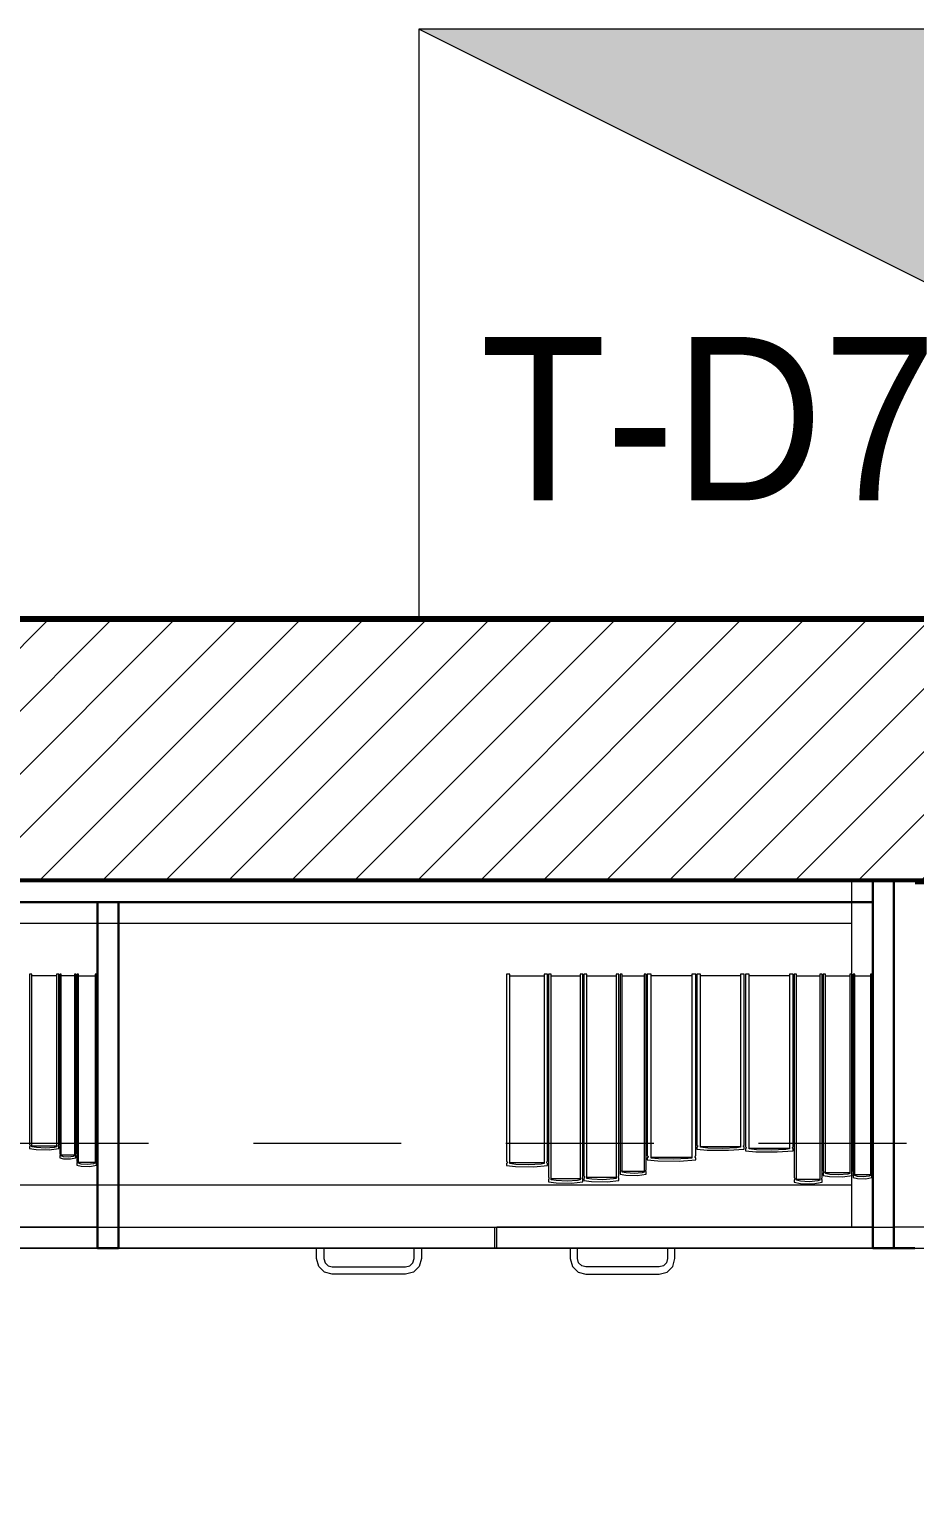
# Model space of a CAD drawing. Header units: inches. Extents: x -38 to 5698, y -33 to 92.
# Drawn here: x 310.508 to 311.354, y 16.574 to 17.963 of the extents above; entities that cross this region are included whole.
import ezdxf

# ---------------------------------------------------------------- set-up
doc = ezdxf.new("R2010")
doc.units = ezdxf.units.IN
doc.header["$MEASUREMENT"] = 0
doc.set_wipeout_variables(frame=1)
doc.linetypes.add('Hidden Line', pattern=[0.195611, 0.141111, -0.0545])
doc.linetypes.add('Wipeout_Contour', pattern=[1, 0, -1])
for name, color, linetype in [('02 _ ARQ _ ZON _ Espacio.3D', 7, 'Continuous'), ('08 _ STR _ EXT _ 09 Vigas', 7, 'Continuous'), ('Estructura - 04 MURO', 253, 'Continuous'), ('Interior - Mobiliario', 7, 'Continuous')]:
    doc.layers.add(name, color=color, linetype=linetype)
doc.layers.add('sub tablero de distribucion', color=184, linetype='Continuous', lineweight=9)
doc.layers.add('textos', color=7, linetype='Continuous', lineweight=5)
doc.styles.add('SWISS', font='swisse.ttf')

# ---------------------------------------------------------------- blocks, each defined once
blk = doc.blocks.new('TD')
blk.add_hatch(color=256).paths.add_polyline_path([(-0.65, 0.35), (-0.65, 0.05), (-0.05, 0.05)])
blk.add_line((-0.65, 0.35), (-0.05, 0.05))
blk.add_lwpolyline([(-0.65, 0.05), (-0.05, 0.05), (-0.05, 0.35), (-0.65, 0.35)], close=True)

msp = doc.modelspace()

# ---------------------------------------------------------------- linework, layer by layer
at = {"layer": '02 _ ARQ _ ZON _ Espacio.3D', "color": 254, "linetype": 'Continuous', "lineweight": 0, "flags": 128}
for points in [[(297.57, 17.4), (322.07, 17.4)], [(307.57, 8.1), (308.07, 8.1), (308.07, 7.7), (308.47, 7.7), (308.47, 7.35), (314.37, 7.35), (314.37, 7.7), (314.57, 7.7), (314.57, 8.1), (315.07, 8.1), (315.07, 7.7), (321.17, 7.7), (321.17, 16.9), (320.97, 16.9), (320.97, 17.4), (315.0696, 17.35), (315.07, 16.5), (314.57, 16.5), (314.5696, 17.15), (308.07, 17.15), (308.07, 16.5), (307.57, 16.5)]]:
    msp.add_lwpolyline(points, dxfattribs=at)
at = {"layer": 'Interior - Mobiliario', "color": 175, "linetype": 'Continuous', "lineweight": 13}
for p, q in [((311.3136, 17.13), (309.8536, 17.13)), ((311.3136, 16.82), (311.3136, 17.13)), ((311.2936, 16.86), (311.2936, 17.11)), ((310.5109, 17.0613), (310.5087, 17.0613)), ((310.5087, 17.0613), (310.5087, 16.8985)), ((310.5109, 16.8965), (310.5109, 17.0613)), ((310.5343, 17.0597), (310.5109, 17.0597)), ((310.5366, 17.0613), (310.5343, 17.0613)), ((310.5343, 17.0613), (310.5343, 16.8965)), ((310.5366, 16.8985), (310.5366, 17.0613)), ((310.5388, 17.0613), (310.5376, 17.0613)), ((310.5376, 17.0613), (310.5376, 16.89)), ((310.5388, 16.8879), (310.5388, 17.0613)), ((310.5515, 17.0596), (310.5388, 17.0596)), ((310.5527, 17.0613), (310.5515, 17.0613)), ((310.5515, 17.0613), (310.5515, 16.8879)), ((310.5527, 16.89), (310.5527, 17.0613)), ((310.5552, 17.0613), (310.5537, 17.0613)), ((310.5537, 17.0613), (310.5537, 16.8832)), ((310.5552, 16.881), (310.5552, 17.0613)), ((310.9671, 17.0613), (310.964, 17.0613)), ((310.964, 17.0613), (310.964, 16.8828)), ((310.9671, 16.8806), (310.9671, 17.0613)), ((310.9998, 17.0595), (310.9671, 17.0595)), ((311.0029, 17.0613), (310.9998, 17.0613)), ((310.9998, 17.0613), (310.9998, 16.8806)), ((311.0029, 16.8828), (311.0029, 17.0613)), ((311.0065, 17.0613), (311.0039, 17.0613)), ((311.0039, 17.0613), (311.0039, 16.8676)), ((311.0065, 16.8652), (311.0065, 17.0613)), ((311.0341, 17.0594), (311.0065, 17.0594)), ((311.0368, 17.0613), (311.0341, 17.0613)), ((311.0341, 17.0613), (311.0341, 16.8652)), ((311.0368, 16.8676), (311.0368, 17.0613)), ((311.0404, 17.0613), (311.0378, 17.0613)), ((311.0378, 17.0613), (311.0378, 16.8689)), ((311.0404, 16.8665), (311.0404, 17.0613)), ((311.0685, 17.0594), (311.0404, 17.0594)), ((311.0712, 17.0613), (311.0685, 17.0613)), ((311.0685, 17.0613), (311.0685, 16.8665)), ((311.0712, 16.8689), (311.0712, 17.0613)), ((311.0742, 17.0613), (311.0722, 17.0613)), ((311.0722, 17.0613), (311.0722, 16.8748)), ((311.0742, 16.8725), (311.0742, 17.0613)), ((311.0952, 17.0594), (311.0742, 17.0594)), ((311.0972, 17.0613), (311.0952, 17.0613)), ((311.0952, 17.0613), (311.0952, 16.8725)), ((311.0972, 16.8748), (311.0972, 17.0613)), ((311.1019, 17.0613), (311.0982, 17.0613)), ((311.0982, 17.0613), (311.0982, 16.888)), ((311.1019, 16.8859), (311.1019, 17.0613)), ((311.1408, 17.0596), (311.1019, 17.0596)), ((311.1445, 17.0613), (311.1408, 17.0613)), ((311.1408, 17.0613), (311.1408, 16.8859)), ((311.1445, 16.888), (311.1445, 17.0613)), ((311.1491, 17.0613), (311.1455, 17.0613)), ((311.1455, 17.0613), (311.1455, 16.8981)), ((311.1491, 16.8961), (311.1491, 17.0613)), ((311.1872, 17.0597), (311.1491, 17.0597)), ((311.1908, 17.0613), (311.1872, 17.0613)), ((311.1872, 17.0613), (311.1872, 16.8961)), ((311.1908, 16.8981), (311.1908, 17.0613)), ((311.1955, 17.0613), (311.1918, 17.0613)), ((311.1918, 17.0613), (311.1918, 16.8966)), ((311.1955, 16.8945), (311.1955, 17.0613)), ((311.2339, 17.0597), (311.1955, 17.0597)), ((311.2375, 17.0613), (311.2339, 17.0613)), ((311.2339, 17.0613), (311.2339, 16.8945)), ((311.2375, 16.8966), (311.2375, 17.0613)), ((311.2407, 17.0613), (311.2385, 17.0613)), ((311.2385, 17.0613), (311.2385, 16.8671)), ((311.2407, 16.8648), (311.2407, 17.0613)), ((311.263, 17.0594), (311.2407, 17.0594)), ((311.2651, 17.0613), (311.263, 17.0613)), ((311.263, 17.0613), (311.263, 16.8648)), ((311.2651, 16.8671), (311.2651, 17.0613)), ((311.2683, 17.0613), (311.2661, 17.0613)), ((311.2661, 17.0613), (311.2661, 16.8734)), ((311.2683, 16.8711), (311.2683, 17.0613)), ((311.2916, 17.0594), (311.2683, 17.0594)), ((311.2938, 17.0613), (311.2916, 17.0613)), ((311.2916, 17.0613), (311.2916, 16.8711)), ((311.2938, 16.8734), (311.2938, 17.0613)), ((311.2962, 17.0613), (311.2948, 17.0613)), ((311.2948, 17.0613), (311.2948, 16.8716)), ((311.2962, 16.8693), (311.2962, 17.0613)), ((310.5087, 16.8985), (310.5088, 16.8984)), ((310.5088, 16.8968), (310.5087, 16.8967)), ((310.5087, 16.8967), (310.5087, 16.8949)), ((310.5087, 16.8949), (310.5148, 16.894)), ((310.5088, 16.8984), (310.509, 16.8982)), ((310.509, 16.897), (310.5088, 16.8968)), ((310.509, 16.8982), (310.5091, 16.8979)), ((310.5091, 16.8972), (310.509, 16.897)), ((310.5091, 16.8979), (310.5092, 16.8977)), ((310.5092, 16.8977), (310.5091, 16.8974)), ((310.5091, 16.8974), (310.5091, 16.8972)), ((310.5109, 16.8974), (310.5343, 16.8974)), ((310.5151, 16.8958), (310.5109, 16.8965)), ((310.5148, 16.894), (310.5273, 16.8937)), ((310.5237, 16.8953), (310.5151, 16.8958)), ((310.5322, 16.896), (310.5237, 16.8953)), ((310.5273, 16.8937), (310.5366, 16.8949)), ((310.5343, 16.8965), (310.5322, 16.896)), ((310.5361, 16.8977), (310.5362, 16.898)), ((310.5361, 16.8975), (310.5361, 16.8977)), ((310.5362, 16.8973), (310.5361, 16.8975)), ((310.5362, 16.898), (310.5363, 16.8982)), ((310.5363, 16.897), (310.5362, 16.8973)), ((310.5363, 16.8982), (310.5365, 16.8984)), ((310.5364, 16.8968), (310.5363, 16.897)), ((310.5366, 16.8967), (310.5364, 16.8968)), ((310.5365, 16.8984), (310.5366, 16.8985)), ((310.5366, 16.8949), (310.5366, 16.8967)), ((310.5376, 16.89), (310.5376, 16.8899)), ((310.5376, 16.8899), (310.5377, 16.8897)), ((310.5377, 16.8884), (310.5376, 16.8882)), ((310.5376, 16.8882), (310.5376, 16.8881)), ((310.5376, 16.8881), (310.5376, 16.8862)), ((310.5376, 16.8862), (310.5409, 16.8852)), ((310.5377, 16.8897), (310.5378, 16.8894)), ((310.5378, 16.8886), (310.5377, 16.8884)), ((310.5378, 16.8894), (310.5378, 16.8892)), ((310.5378, 16.8892), (310.5378, 16.8889)), ((310.5378, 16.8889), (310.5378, 16.8886)), ((310.5388, 16.8888), (310.5515, 16.8888)), ((310.541, 16.8871), (310.5388, 16.8879)), ((310.5457, 16.8867), (310.541, 16.8871)), ((310.5503, 16.8874), (310.5457, 16.8867)), ((310.5477, 16.885), (310.5527, 16.8862)), ((310.5515, 16.8879), (310.5503, 16.8874)), ((310.5524, 16.8892), (310.5525, 16.8895)), ((310.5524, 16.889), (310.5524, 16.8892)), ((310.5525, 16.8887), (310.5524, 16.889)), ((310.5525, 16.8897), (310.5526, 16.8899)), ((310.5525, 16.8895), (310.5525, 16.8897)), ((310.5525, 16.8885), (310.5525, 16.8887)), ((310.5526, 16.8882), (310.5525, 16.8885)), ((310.5526, 16.8899), (310.5527, 16.89)), ((310.5527, 16.8881), (310.5526, 16.8882)), ((310.5527, 16.8862), (310.5527, 16.8881)), ((311.0982, 16.888), (311.0985, 16.8879)), ((311.0984, 16.8862), (311.0982, 16.8861)), ((311.0987, 16.8864), (311.0984, 16.8862)), ((311.0985, 16.8879), (311.0987, 16.8877)), ((311.0987, 16.8877), (311.0989, 16.8874)), ((311.0989, 16.8866), (311.0987, 16.8864)), ((311.0989, 16.8874), (311.099, 16.8872)), ((311.099, 16.8869), (311.0989, 16.8866)), ((311.099, 16.8872), (311.099, 16.8869)), ((311.1019, 16.8868), (311.1408, 16.8868)), ((311.1437, 16.887), (311.1438, 16.8872)), ((311.1438, 16.8867), (311.1437, 16.887)), ((311.1438, 16.8872), (311.1439, 16.8875)), ((311.144, 16.8865), (311.1438, 16.8867)), ((311.1439, 16.8875), (311.1441, 16.8877)), ((311.1443, 16.8862), (311.144, 16.8865)), ((311.1441, 16.8877), (311.1443, 16.8879)), ((311.1443, 16.8879), (311.1445, 16.888)), ((311.1445, 16.8861), (311.1443, 16.8862)), ((311.1455, 16.8981), (311.1458, 16.8979)), ((311.1457, 16.8963), (311.1455, 16.8962)), ((311.1455, 16.8962), (311.1455, 16.8944)), ((311.1455, 16.8944), (311.1555, 16.8935)), ((311.146, 16.8965), (311.1457, 16.8963)), ((311.1458, 16.8979), (311.146, 16.8977)), ((311.146, 16.8977), (311.1462, 16.8975)), ((311.1462, 16.8968), (311.146, 16.8965)), ((311.1462, 16.8975), (311.1463, 16.8973)), ((311.1463, 16.897), (311.1462, 16.8968)), ((311.1463, 16.8973), (311.1463, 16.897)), ((311.1491, 16.8969), (311.1872, 16.8969)), ((311.1559, 16.8953), (311.1491, 16.8961)), ((311.1555, 16.8935), (311.1757, 16.8933)), ((311.1699, 16.8949), (311.1559, 16.8953)), ((311.1837, 16.8956), (311.1699, 16.8949)), ((311.1757, 16.8933), (311.1908, 16.8944)), ((311.1872, 16.8961), (311.1837, 16.8956)), ((311.19, 16.8971), (311.1901, 16.8973)), ((311.1901, 16.8968), (311.19, 16.8971)), ((311.1901, 16.8973), (311.1902, 16.8976)), ((311.1903, 16.8966), (311.1901, 16.8968)), ((311.1902, 16.8976), (311.1904, 16.8978)), ((311.1906, 16.8964), (311.1903, 16.8966)), ((311.1904, 16.8978), (311.1906, 16.898)), ((311.1906, 16.898), (311.1908, 16.8981)), ((311.1908, 16.8962), (311.1906, 16.8964)), ((311.1908, 16.8944), (311.1908, 16.8962)), ((311.1918, 16.8966), (311.1921, 16.8964)), ((311.192, 16.8948), (311.1918, 16.8947)), ((311.1918, 16.8947), (311.1918, 16.8929)), ((311.1918, 16.8929), (311.2018, 16.8919)), ((311.1923, 16.895), (311.192, 16.8948)), ((311.1921, 16.8964), (311.1923, 16.8962)), ((311.1923, 16.8962), (311.1925, 16.896)), ((311.1925, 16.8952), (311.1923, 16.895)), ((311.1925, 16.896), (311.1926, 16.8957)), ((311.1926, 16.8955), (311.1925, 16.8952)), ((311.1926, 16.8957), (311.1926, 16.8955)), ((311.1955, 16.8954), (311.2339, 16.8954)), ((311.2023, 16.8938), (311.1955, 16.8945)), ((311.2018, 16.8919), (311.2223, 16.8917)), ((311.2164, 16.8933), (311.2023, 16.8938)), ((311.2304, 16.894), (311.2164, 16.8933)), ((311.2223, 16.8917), (311.2375, 16.8929)), ((311.2339, 16.8945), (311.2304, 16.894)), ((311.2368, 16.8958), (311.2369, 16.896)), ((311.2368, 16.8955), (311.2368, 16.8958)), ((311.2369, 16.8953), (311.2368, 16.8955)), ((311.2369, 16.896), (311.2371, 16.8962)), ((311.237, 16.895), (311.2369, 16.8953)), ((311.2373, 16.8948), (311.237, 16.895)), ((311.2371, 16.8962), (311.2374, 16.8965)), ((311.2375, 16.8947), (311.2373, 16.8948)), ((311.2374, 16.8965), (311.2375, 16.8966)), ((311.2375, 16.8929), (311.2375, 16.8947)), ((310.5409, 16.8852), (310.5477, 16.885)), ((310.5537, 16.8832), (310.5538, 16.883)), ((310.5538, 16.8812), (310.5537, 16.8811)), ((310.5537, 16.8811), (310.5537, 16.8792)), ((310.5537, 16.8792), (310.5579, 16.8782)), ((310.5538, 16.883), (310.5539, 16.8828)), ((310.5539, 16.8815), (310.5538, 16.8812)), ((310.5539, 16.8828), (310.554, 16.8825)), ((310.554, 16.8817), (310.5539, 16.8815)), ((310.554, 16.8825), (310.554, 16.8823)), ((310.554, 16.8823), (310.554, 16.882)), ((310.554, 16.882), (310.554, 16.8817)), ((310.558, 16.8801), (310.5552, 16.881)), ((310.5579, 16.8782), (310.5663, 16.8779)), ((310.5639, 16.8797), (310.558, 16.8801)), ((310.964, 16.8828), (310.9642, 16.8827)), ((310.9642, 16.8809), (310.964, 16.8808)), ((310.964, 16.8808), (310.964, 16.8788)), ((310.964, 16.8788), (310.9725, 16.8778)), ((310.9642, 16.8827), (310.9644, 16.8824)), ((310.9644, 16.8811), (310.9642, 16.8809)), ((310.9644, 16.8824), (310.9646, 16.8822)), ((310.9646, 16.8814), (310.9644, 16.8811)), ((310.9646, 16.8822), (310.9647, 16.8819)), ((310.9647, 16.8816), (310.9646, 16.8814)), ((310.9647, 16.8819), (310.9647, 16.8816)), ((310.9671, 16.8816), (310.9998, 16.8816)), ((310.9729, 16.8798), (310.9671, 16.8806)), ((310.9725, 16.8778), (310.9899, 16.8776)), ((310.9849, 16.8793), (310.9729, 16.8798)), ((310.9968, 16.8801), (310.9849, 16.8793)), ((310.9899, 16.8776), (311.0029, 16.8788)), ((310.9998, 16.8806), (310.9968, 16.8801)), ((311.0022, 16.882), (311.0023, 16.8822)), ((311.0022, 16.8817), (311.0022, 16.882)), ((311.0023, 16.8814), (311.0022, 16.8817)), ((311.0023, 16.8822), (311.0025, 16.8825)), ((311.0025, 16.8812), (311.0023, 16.8814)), ((311.0025, 16.8825), (311.0027, 16.8827)), ((311.0027, 16.8809), (311.0025, 16.8812)), ((311.0027, 16.8827), (311.0029, 16.8828)), ((311.0029, 16.8808), (311.0027, 16.8809)), ((311.0029, 16.8788), (311.0029, 16.8808)), ((311.0722, 16.8748), (311.0723, 16.8746)), ((311.0723, 16.8728), (311.0722, 16.8727)), ((311.0722, 16.8727), (311.0722, 16.8706)), ((311.0723, 16.8746), (311.0724, 16.8744)), ((311.0724, 16.873), (311.0723, 16.8728)), ((311.0724, 16.8744), (311.0725, 16.8741)), ((311.0725, 16.8733), (311.0724, 16.873)), ((311.0725, 16.8741), (311.0726, 16.8738)), ((311.0726, 16.8735), (311.0725, 16.8733)), ((311.0726, 16.8738), (311.0726, 16.8735)), ((311.0742, 16.8734), (311.0952, 16.8734)), ((311.0779, 16.8716), (311.0742, 16.8725)), ((311.0952, 16.8725), (311.0933, 16.8719)), ((311.0968, 16.8739), (311.0969, 16.8742)), ((311.0968, 16.8736), (311.0968, 16.8739)), ((311.0968, 16.8733), (311.0968, 16.8736)), ((311.0969, 16.8731), (311.0968, 16.8733)), ((311.0969, 16.8742), (311.097, 16.8744)), ((311.0971, 16.8728), (311.0969, 16.8731)), ((311.097, 16.8744), (311.0971, 16.8747)), ((311.0971, 16.8747), (311.0972, 16.8748)), ((311.0972, 16.8727), (311.0971, 16.8728)), ((311.0972, 16.8706), (311.0972, 16.8727)), ((311.0982, 16.8861), (311.0982, 16.8841)), ((311.0982, 16.8841), (311.1084, 16.8832)), ((311.1089, 16.8851), (311.1019, 16.8859)), ((311.1084, 16.8832), (311.1291, 16.883)), ((311.1231, 16.8847), (311.1089, 16.8851)), ((311.1373, 16.8854), (311.1231, 16.8847)), ((311.1291, 16.883), (311.1445, 16.8841)), ((311.1408, 16.8859), (311.1373, 16.8854)), ((311.1445, 16.8841), (311.1445, 16.8861)), ((311.2661, 16.8734), (311.2663, 16.8732)), ((311.2663, 16.8732), (311.2664, 16.873)), ((311.2664, 16.873), (311.2665, 16.8727)), ((311.2665, 16.8727), (311.2666, 16.8724)), ((311.2666, 16.8724), (311.2666, 16.8722)), ((311.2933, 16.8725), (311.2934, 16.8728)), ((311.2933, 16.8722), (311.2933, 16.8725)), ((311.2934, 16.8728), (311.2935, 16.8731)), ((311.2935, 16.8731), (311.2937, 16.8733)), ((311.2937, 16.8733), (311.2938, 16.8734)), ((311.0039, 16.8676), (311.0041, 16.8674)), ((311.004, 16.8655), (311.0039, 16.8654)), ((311.0039, 16.8654), (311.0039, 16.8632)), ((311.0039, 16.8632), (311.0111, 16.8621)), ((311.0042, 16.8657), (311.004, 16.8655)), ((311.0041, 16.8674), (311.0043, 16.8672)), ((311.0044, 16.866), (311.0042, 16.8657)), ((311.0043, 16.8672), (311.0044, 16.8669)), ((311.0044, 16.8669), (311.0044, 16.8666)), ((311.0044, 16.8666), (311.0044, 16.8663)), ((311.0044, 16.8663), (311.0044, 16.866)), ((311.0065, 16.8662), (311.0341, 16.8662)), ((311.0114, 16.8643), (311.0065, 16.8652)), ((311.0111, 16.8621), (311.0258, 16.8619)), ((311.0216, 16.8638), (311.0114, 16.8643)), ((311.0316, 16.8646), (311.0216, 16.8638)), ((311.0258, 16.8619), (311.0368, 16.8632)), ((311.0341, 16.8652), (311.0316, 16.8646)), ((311.0362, 16.8667), (311.0363, 16.8669)), ((311.0362, 16.8664), (311.0362, 16.8667)), ((311.0363, 16.8661), (311.0362, 16.8664)), ((311.0363, 16.8669), (311.0364, 16.8672)), ((311.0364, 16.8658), (311.0363, 16.8661)), ((311.0364, 16.8672), (311.0366, 16.8675)), ((311.0366, 16.8655), (311.0364, 16.8658)), ((311.0366, 16.8675), (311.0368, 16.8676)), ((311.0368, 16.8654), (311.0366, 16.8655)), ((311.0368, 16.8632), (311.0368, 16.8654)), ((311.0378, 16.8689), (311.0379, 16.8687)), ((311.0379, 16.8668), (311.0378, 16.8667)), ((311.0378, 16.8667), (311.0378, 16.8645)), ((311.0378, 16.8645), (311.0451, 16.8635)), ((311.0379, 16.8687), (311.0381, 16.8684)), ((311.0381, 16.867), (311.0379, 16.8668)), ((311.0381, 16.8684), (311.0383, 16.8682)), ((311.0382, 16.8673), (311.0381, 16.867)), ((311.0383, 16.8676), (311.0382, 16.8673)), ((311.0383, 16.8682), (311.0383, 16.8679)), ((311.0383, 16.8679), (311.0383, 16.8676)), ((311.0404, 16.8675), (311.0685, 16.8675)), ((311.0454, 16.8656), (311.0404, 16.8665)), ((311.0451, 16.8635), (311.06, 16.8632)), ((311.0557, 16.8651), (311.0454, 16.8656)), ((311.0659, 16.8659), (311.0557, 16.8651)), ((311.06, 16.8632), (311.0712, 16.8645)), ((311.0685, 16.8665), (311.0659, 16.8659)), ((311.0706, 16.8679), (311.0707, 16.8682)), ((311.0706, 16.8677), (311.0706, 16.8679)), ((311.0707, 16.8674), (311.0706, 16.8677)), ((311.0707, 16.8682), (311.0708, 16.8685)), ((311.0708, 16.8671), (311.0707, 16.8674)), ((311.0708, 16.8685), (311.071, 16.8688)), ((311.071, 16.8668), (311.0708, 16.8671)), ((311.071, 16.8688), (311.0712, 16.8689)), ((311.0712, 16.8667), (311.071, 16.8668)), ((311.0712, 16.8645), (311.0712, 16.8667)), ((311.0722, 16.8706), (311.0776, 16.8695)), ((311.0776, 16.8695), (311.0889, 16.8693)), ((311.0856, 16.8711), (311.0779, 16.8716)), ((311.0933, 16.8719), (311.0856, 16.8711)), ((311.0889, 16.8693), (311.0972, 16.8706)), ((311.2385, 16.8671), (311.2387, 16.867)), ((311.2386, 16.865), (311.2385, 16.8649)), ((311.2385, 16.8649), (311.2385, 16.8628)), ((311.2385, 16.8628), (311.2444, 16.8617)), ((311.2388, 16.8653), (311.2386, 16.865)), ((311.2387, 16.867), (311.2388, 16.8667)), ((311.2388, 16.8667), (311.2389, 16.8664)), ((311.2389, 16.8656), (311.2388, 16.8653)), ((311.2389, 16.8664), (311.239, 16.8661)), ((311.239, 16.8658), (311.2389, 16.8656)), ((311.239, 16.8661), (311.239, 16.8658)), ((311.2407, 16.8657), (311.263, 16.8657)), ((311.2446, 16.8638), (311.2407, 16.8648)), ((311.2444, 16.8617), (311.2562, 16.8614)), ((311.2528, 16.8633), (311.2446, 16.8638)), ((311.261, 16.8642), (311.2528, 16.8633)), ((311.2562, 16.8614), (311.2651, 16.8628)), ((311.263, 16.8648), (311.261, 16.8642)), ((311.2647, 16.8665), (311.2648, 16.8668)), ((311.2647, 16.8662), (311.2647, 16.8665)), ((311.2647, 16.8659), (311.2647, 16.8662)), ((311.2647, 16.8656), (311.2647, 16.8659)), ((311.2648, 16.8653), (311.2647, 16.8656)), ((311.2648, 16.8668), (311.265, 16.867)), ((311.265, 16.8651), (311.2648, 16.8653)), ((311.265, 16.867), (311.2651, 16.8671)), ((311.2651, 16.8649), (311.265, 16.8651)), ((311.2651, 16.8628), (311.2651, 16.8649)), ((311.2662, 16.8714), (311.2661, 16.8713)), ((311.2661, 16.8713), (311.2661, 16.8692)), ((311.2661, 16.8692), (311.2722, 16.8681)), ((311.2664, 16.8716), (311.2662, 16.8714)), ((311.2665, 16.8719), (311.2664, 16.8716)), ((311.2666, 16.8722), (311.2665, 16.8719)), ((311.2683, 16.8721), (311.2916, 16.8721)), ((311.2725, 16.8702), (311.2683, 16.8711)), ((311.2722, 16.8681), (311.2845, 16.8679)), ((311.281, 16.8697), (311.2725, 16.8702)), ((311.2895, 16.8705), (311.281, 16.8697)), ((311.2845, 16.8679), (311.2938, 16.8692)), ((311.2916, 16.8711), (311.2895, 16.8705)), ((311.2934, 16.8719), (311.2933, 16.8722)), ((311.2935, 16.8717), (311.2934, 16.8719)), ((311.2936, 16.8714), (311.2935, 16.8717)), ((311.2938, 16.8713), (311.2936, 16.8714)), ((311.2936, 16.82), (311.2936, 16.86)), ((311.2938, 16.8692), (311.2938, 16.8713)), ((311.2948, 16.8716), (311.2949, 16.8714)), ((311.2949, 16.8698), (311.2948, 16.8696)), ((311.2948, 16.8696), (311.2948, 16.8695)), ((311.2948, 16.8695), (311.2948, 16.8673)), ((311.2948, 16.8673), (311.2987, 16.8663)), ((311.2949, 16.8714), (311.295, 16.8712)), ((311.295, 16.8701), (311.2949, 16.8698)), ((311.295, 16.8712), (311.295, 16.8709)), ((311.295, 16.8709), (311.2951, 16.8706)), ((311.2951, 16.8704), (311.295, 16.8701)), ((311.2951, 16.8706), (311.2951, 16.8704)), ((311.2989, 16.8684), (311.2962, 16.8693)), ((311.2987, 16.8663), (311.3067, 16.866)), ((311.3044, 16.8679), (311.2989, 16.8684)), ((309.8536, 16.82), (311.3136, 16.82)), ((310.9526, 16.8), (310.9526, 16.82)), ((310.9546, 16.8), (310.9546, 16.82)), ((310.7826, 16.79), (310.7826, 16.8)), ((310.7826, 16.8), (310.7896, 16.8)), ((310.7847, 16.7825), (310.7826, 16.79)), ((310.7896, 16.8), (310.7896, 16.79)), ((310.7896, 16.79), (310.7907, 16.786)), ((310.8746, 16.786), (310.8756, 16.79)), ((310.8756, 16.79), (310.8756, 16.8)), ((310.8756, 16.8), (310.8826, 16.8)), ((310.8826, 16.79), (310.8806, 16.7825)), ((310.8826, 16.8), (310.8826, 16.79)), ((311.0246, 16.8), (311.0246, 16.79)), ((311.0316, 16.8), (311.0246, 16.8)), ((311.0246, 16.79), (311.0267, 16.7825)), ((311.0316, 16.79), (311.0316, 16.8)), ((311.0327, 16.786), (311.0316, 16.79)), ((311.1176, 16.79), (311.1166, 16.786)), ((311.1176, 16.8), (311.1176, 16.79)), ((311.1246, 16.8), (311.1176, 16.8)), ((311.1226, 16.7825), (311.1246, 16.79)), ((311.1246, 16.79), (311.1246, 16.8)), ((310.7901, 16.777), (310.7847, 16.7825)), ((310.7976, 16.775), (310.7901, 16.777)), ((310.7907, 16.786), (310.7936, 16.7831)), ((310.7936, 16.7831), (310.7976, 16.782)), ((310.7976, 16.782), (310.8676, 16.782)), ((310.8676, 16.782), (310.8716, 16.7831)), ((310.8751, 16.777), (310.8676, 16.775)), ((310.8716, 16.7831), (310.8746, 16.786)), ((310.8806, 16.7825), (310.8751, 16.777)), ((311.0267, 16.7825), (311.0321, 16.777)), ((311.0321, 16.777), (311.0396, 16.775)), ((311.0356, 16.7831), (311.0327, 16.786)), ((311.0396, 16.782), (311.0356, 16.7831)), ((311.1096, 16.782), (311.0396, 16.782)), ((311.1136, 16.7831), (311.1096, 16.782)), ((311.1096, 16.775), (311.1171, 16.777)), ((311.1166, 16.786), (311.1136, 16.7831)), ((311.1171, 16.777), (311.1226, 16.7825)), ((310.8676, 16.775), (310.7976, 16.775)), ((311.0396, 16.775), (311.1096, 16.775))]:
    msp.add_line(p, q, dxfattribs=at)

# ---------------------------------------------------------------- texts
at = {"layer": 'textos', "style": 'SWISS', "width": 0.9}
msp.add_text('T-D7', height=0.156, rotation=360, dxfattribs=at).set_placement((310.939, 17.5132))

# ---------------------------------------------------------------- next in the draw order: wipeouts: each hides what was drawn before it
at = {"color": 254, "linetype": 'Wipeout_Contour', "lineweight": 0, "ltscale": 9784.232441}
msp.add_wipeout([(314.57, 17.4), (308.07, 17.4), (308.07, 17.15), (314.57, 17.15)], dxfattribs=at).dxf.layer = 'Estructura - 04 MURO'
at = {"color": 254, "linetype": 'Wipeout_Contour', "lineweight": 0, "ltscale": 9781.278326}
msp.add_wipeout([(310.5736, 16.8), (310.5936, 16.8), (310.5936, 17.13), (310.5736, 17.13)], dxfattribs=at).dxf.layer = 'Interior - Mobiliario'

# ---------------------------------------------------------------- next in the draw order: hatches: boundary and pattern name
at = {"layer": 'Estructura - 04 MURO', "linetype": 'Continuous', "lineweight": 5}
h = msp.add_hatch(dxfattribs=at)
h.set_pattern_fill('LADRILLO_COMÚN_0002', color=252, style=0, pattern_type=2)
h.set_pattern_definition([(45, (277.50004, 6e-09), (-0.03005204, 0.03005204), [])])
h.paths.add_polyline_path([(314.57, 17.4), (308.07, 17.4), (308.07, 17.15), (314.57, 17.15)])

# ---------------------------------------------------------------- next in the draw order: linework, layer by layer
at = {"layer": '08 _ STR _ EXT _ 09 Vigas', "color": 251, "linetype": 'Hidden Line', "lineweight": 13}
msp.add_line((308.07, 17.4), (321.57, 17.4), dxfattribs=at)
at = {"layer": 'Estructura - 04 MURO', "color": 7, "linetype": 'Continuous', "lineweight": 80, "flags": 128}
for points in [[(314.57, 17.4), (308.07, 17.4)], [(308.07, 17.15), (314.57, 17.15)]]:
    msp.add_lwpolyline(points, dxfattribs=at)
at = {"layer": 'Interior - Mobiliario', "color": 175, "linetype": 'Continuous', "lineweight": 30}
for p, q in [((310.5936, 17.13), (310.5736, 17.13)), ((310.5736, 16.8), (310.5736, 17.13)), ((310.5936, 16.8), (310.5936, 17.13)), ((310.5936, 16.8), (310.5736, 16.8))]:
    msp.add_line(p, q, dxfattribs=at)
at = {"layer": 'Interior - Mobiliario', "color": 175, "linetype": 'Continuous', "lineweight": 13}
for p, q in [((310.5736, 17.13), (310.5736, 16.8)), ((310.5936, 17.13), (310.5736, 17.13)), ((310.5936, 16.8), (310.5936, 17.13)), ((309.8736, 17.11), (311.2936, 17.11)), ((310.5711, 17.0595), (310.5552, 17.0595)), ((310.5726, 17.0613), (310.5711, 17.0613)), ((310.5711, 17.0613), (310.5711, 16.881)), ((310.5726, 16.8832), (310.5726, 17.0613)), ((310.5552, 16.8819), (310.5711, 16.8819)), ((310.5697, 16.8804), (310.5639, 16.8797)), ((310.5663, 16.8779), (310.5726, 16.8792)), ((310.5711, 16.881), (310.5697, 16.8804)), ((310.5723, 16.8823), (310.5724, 16.8826)), ((310.5723, 16.882), (310.5723, 16.8823)), ((310.5724, 16.8818), (310.5723, 16.882)), ((310.5724, 16.8826), (310.5725, 16.8828)), ((310.5724, 16.8815), (310.5724, 16.8818)), ((310.5725, 16.8813), (310.5724, 16.8815)), ((310.5725, 16.8828), (310.5726, 16.8831)), ((310.5726, 16.8811), (310.5725, 16.8813)), ((310.5726, 16.8831), (310.5726, 16.8832)), ((310.5726, 16.8792), (310.5726, 16.8811)), ((311.2936, 16.86), (309.8736, 16.86)), ((309.8736, 16.82), (311.2936, 16.82)), ((310.5736, 16.82), (310.2146, 16.82)), ((310.5736, 16.8), (310.5736, 16.82)), ((310.5936, 16.82), (310.9526, 16.82)), ((310.5936, 16.8), (310.5936, 16.82)), ((310.5736, 16.8), (310.2146, 16.8)), ((310.5736, 16.8), (310.5936, 16.8)), ((310.5736, 16.8), (310.5936, 16.8)), ((310.5936, 16.8), (310.9526, 16.8))]:
    msp.add_line(p, q, dxfattribs=at)

# ---------------------------------------------------------------- next in the draw order: block references
at = {"layer": 'sub tablero de distribucion', "linetype": 'Continuous', "lineweight": 0, "xscale": 1.875816488894348, "yscale": 1.875816488894348, "zscale": 1.875816488894348, "rotation": 179.9999999999811}
msp.add_blockref('TD', (310.7864, 18.0565), dxfattribs=at)

# ---------------------------------------------------------------- next in the draw order: wipeouts: each hides what was drawn before it
at = {"color": 254, "linetype": 'Wipeout_Contour', "lineweight": 0, "ltscale": 9781.283183}
msp.add_wipeout([(309.8536, 17.13), (311.3136, 17.13), (311.3136, 17.15), (309.8536, 17.15)], dxfattribs=at).dxf.layer = 'Interior - Mobiliario'

# ---------------------------------------------------------------- next in the draw order: linework, layer by layer
at = {"layer": 'Interior - Mobiliario', "color": 175, "linetype": 'Continuous', "lineweight": 30}
for p, q in [((311.3136, 17.15), (309.8536, 17.15)), ((311.3136, 17.13), (311.3136, 17.15)), ((311.3136, 17.13), (309.8536, 17.13))]:
    msp.add_line(p, q, dxfattribs=at)
at = {"layer": 'Interior - Mobiliario', "color": 175, "linetype": 'Continuous', "lineweight": 13}
for p, q in [((311.3136, 17.15), (309.8536, 17.15)), ((311.2936, 17.15), (309.8736, 17.15)), ((311.2936, 17.11), (311.2936, 17.15)), ((311.3136, 17.13), (311.3136, 17.15)), ((309.8536, 17.13), (311.3136, 17.13)), ((310.5736, 17.13), (310.5736, 16.8)), ((310.5936, 17.13), (310.5736, 17.13)), ((310.5936, 16.8), (310.5936, 17.13))]:
    msp.add_line(p, q, dxfattribs=at)

# ---------------------------------------------------------------- next in the draw order: wipeouts: each hides what was drawn before it
at = {"color": 254, "linetype": 'Wipeout_Contour', "lineweight": 0, "ltscale": 9784.238535}
msp.add_wipeout([(311.3136, 16.8), (311.3336, 16.8), (311.3336, 17.15), (311.3136, 17.15)], dxfattribs=at).dxf.layer = 'Interior - Mobiliario'

# ---------------------------------------------------------------- next in the draw order: linework, layer by layer
at = {"layer": 'Interior - Mobiliario', "color": 175, "linetype": 'Continuous', "lineweight": 13}
for p, q in [((309.8336, 17.15), (311.3336, 17.15)), ((311.3136, 17.15), (309.8536, 17.15)), ((311.3336, 17.15), (311.2936, 17.15)), ((311.3136, 17.15), (311.3136, 16.8)), ((311.3336, 17.15), (311.3136, 17.15)), ((311.3136, 16.8), (311.3136, 17.15)), ((311.3336, 16.8), (311.3336, 17.15)), ((311.3336, 16.82), (311.3336, 17.15)), ((311.3336, 17.15), (311.3336, 16.8)), ((311.3136, 17.13), (309.8536, 17.13)), ((311.3136, 17.13), (309.8536, 17.13)), ((311.3136, 17.13), (309.8536, 17.13)), ((311.3136, 16.8), (311.3136, 17.13)), ((311.3136, 16.82), (311.3136, 17.13)), ((311.3136, 16.82), (311.3136, 17.13)), ((311.3112, 17.0594), (311.2962, 17.0594)), ((311.3126, 17.0613), (311.3112, 17.0613)), ((311.3112, 17.0613), (311.3112, 16.8693)), ((311.3126, 16.8716), (311.3126, 17.0613)), ((311.2962, 16.8703), (311.3112, 16.8703)), ((311.3099, 16.8687), (311.3044, 16.8679)), ((311.3067, 16.866), (311.3126, 16.8673)), ((311.3112, 16.8693), (311.3099, 16.8687)), ((311.3123, 16.8707), (311.3124, 16.871)), ((311.3123, 16.8704), (311.3123, 16.8707)), ((311.3124, 16.8701), (311.3123, 16.8704)), ((311.3124, 16.871), (311.3125, 16.8712)), ((311.3124, 16.8699), (311.3124, 16.8701)), ((311.3125, 16.8696), (311.3124, 16.8699)), ((311.3125, 16.8712), (311.3126, 16.8715)), ((311.3126, 16.8695), (311.3125, 16.8696)), ((311.3126, 16.8715), (311.3126, 16.8716)), ((311.3126, 16.8673), (311.3126, 16.8695)), ((309.8536, 16.82), (311.3136, 16.82)), ((309.8536, 16.82), (311.3136, 16.82)), ((311.3136, 16.82), (310.9546, 16.82)), ((311.2936, 16.82), (311.3336, 16.82)), ((311.3136, 16.8), (311.3136, 16.82)), ((311.3336, 16.8), (309.8336, 16.8)), ((309.8536, 16.8), (311.3136, 16.8)), ((309.8536, 16.8), (311.3136, 16.8)), ((311.3136, 16.8), (310.9546, 16.8)), ((311.3136, 16.8), (311.3336, 16.8))]:
    msp.add_line(p, q, dxfattribs=at)
at = {"layer": 'Interior - Mobiliario', "color": 175, "linetype": 'Continuous', "lineweight": 30}
for p, q in [((311.3336, 17.15), (311.3136, 17.15)), ((311.3136, 16.8), (311.3136, 17.15)), ((311.3336, 16.8), (311.3336, 17.15)), ((311.3336, 16.8), (311.3136, 16.8))]:
    msp.add_line(p, q, dxfattribs=at)

# ---------------------------------------------------------------- next in the draw order: wipeouts: each hides what was drawn before it
at = {"color": 254, "linetype": 'Wipeout_Contour', "lineweight": 0, "ltscale": 9784.318533}
msp.add_wipeout([(311.3536, 16.8), (311.3536, 17.15), (311.3336, 17.15), (311.3336, 16.8)], dxfattribs=at).dxf.layer = 'Interior - Mobiliario'

# ---------------------------------------------------------------- next in the draw order: linework, layer by layer
at = {"layer": '08 _ STR _ EXT _ 09 Vigas', "color": 251, "linetype": 'Hidden Line', "lineweight": 13}
msp.add_line((308.07, 16.9), (314.57, 16.9), dxfattribs=at)
at = {"layer": 'Interior - Mobiliario', "color": 175, "linetype": 'Continuous', "lineweight": 30}
for p, q in [((311.3336, 16.8), (311.3336, 17.15)), ((311.3336, 17.15), (311.3536, 17.15)), ((311.3336, 16.8), (311.3536, 16.8))]:
    msp.add_line(p, q, dxfattribs=at)
at = {"layer": 'Interior - Mobiliario', "color": 175, "linetype": 'Continuous', "lineweight": 13}
for p, q in [((311.3336, 17.15), (311.3536, 17.15)), ((311.3336, 16.8), (311.3336, 17.15)), ((311.3336, 17.15), (311.3736, 17.15)), ((311.3336, 16.82), (311.3336, 17.15)), ((312.8336, 17.15), (311.3336, 17.15)), ((311.3336, 17.15), (311.3336, 16.8)), ((311.3736, 16.82), (311.3336, 16.82)), ((311.3536, 16.8), (311.3336, 16.8)), ((311.3336, 16.8), (312.8336, 16.8))]:
    msp.add_line(p, q, dxfattribs=at)

doc.saveas('drawing.dxf')
